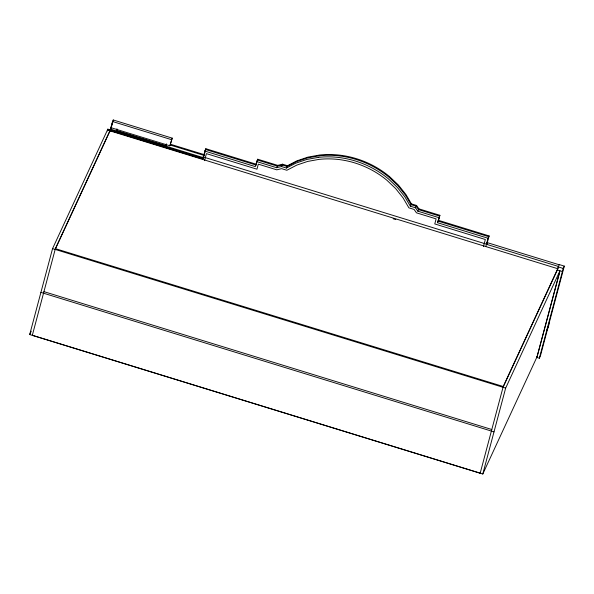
<?xml version="1.0" encoding="UTF-8"?>
<svg xmlns="http://www.w3.org/2000/svg" width="594" height="594" viewBox="0 0 594 594"><rect width="100%" height="100%" fill="white"/><g stroke="black" fill="none" stroke-linecap="round" stroke-linejoin="round"><path stroke-width="0.89" d="M55.175 249.421L110.811 129.202L113.246 119.981L172.215 138.135L169.877 145.805L110.915 127.658M537.303 356.229L482.788 474.019L29.7 334.541L52.562 248.619L107.848 129.15L203.074 158.464L203.43 157.685L110.811 129.202M32.314 335.343L55.383 248.641L109.897 130.851L557.759 268.718L503.244 386.508L480.175 473.21M107.373 130.94L107.848 129.15M109.69 131.63L109.897 130.851M110.09 130.725L113.246 119.981M166.201 144.973L165.852 145.723L116.498 130.532L116.951 128.816M165.852 145.723L166.357 143.837M169.877 145.805L172.215 138.135M202.554 159.244L205.821 148.715L256.37 164.278L256.014 165.05L205.457 149.488L203.074 158.464M203.861 156.059L205.821 148.715M204.529 160.684L206.408 153.631L256.964 169.193L258.308 164.144L276.789 169.832L281.623 168.651L286.857 170.263L296.77 165.102L307.595 161.442L319.075 159.363A82.536 72.624 24.8 0 1 386.894 180.249L395.619 188.536L403.007 197.802L408.88 207.826L414.107 209.437L416.461 212.83L436.115 218.882L434.771 223.931L485.328 239.493L483.449 246.547M389.389 176.477A84.86 74.673 24.8 0 0 319.661 155.012L307.855 157.143L296.725 160.907L287.481 165.719L282.551 164.196L277.717 165.377L257.714 159.222L255.294 166.602L204.737 151.039M256.014 165.05L257.358 160.001L277.361 166.157L282.195 164.976L287.125 166.491L296.369 161.679L307.492 157.915L319.297 155.784M257.269 160.907L257.714 159.222M437.459 222.683L438.535 220.352L489.092 235.915L488.016 238.246L437.459 222.683L439.887 215.303L418.911 208.843L416.557 205.45L411.427 203.876L405.947 194.528L398.359 185.001L389.397 176.477M438.535 220.352L439.887 215.303M485.781 246.562L488.016 238.246M486.753 244.127L487.162 242.597L559.14 264.753M486.909 244.119L489.092 235.915M482.788 474.019L505.657 388.097L559.949 270.775L536.879 357.477L539.33 358.234L540.414 355.888L564.3 266.112L559.236 264.553L557.328 269.966L562.399 271.525M559.689 272.097L536.879 357.477M539.33 358.234L563.216 268.458L564.3 266.112M546.591 330.643L548.529 326.448L548.997 323.255M116.498 130.532L116.84 129.774M29.7 334.541L31.259 331.177M123.062 134.467L123.663 133.16M256.638 161.553L276.641 167.708L277.717 165.377M276.641 167.708L281.474 166.528L282.551 164.196M281.474 166.528L286.405 168.043L287.481 165.719M438.803 217.627L417.827 211.174L415.481 207.781L410.35 206.2L411.427 203.876M415.481 207.781L416.557 205.45M417.827 211.174L418.911 208.843M488.58 237.838L488.223 238.61L488.736 236.694L438.179 221.131L439.523 216.075L418.547 209.623L416.194 206.229L411.07 204.648L405.591 195.307L398.002 185.781L389.033 177.25A84.86 74.673 24.8 0 0 319.297 155.791M487.526 241.817L486.389 244.268L558.367 266.424L557.551 269.498L503.036 387.288M286.405 168.043L295.649 163.231L306.779 159.467L318.577 157.336M171.51 139.664L112.541 121.51L110.105 130.732L107.492 129.923M170.582 144.283L204.239 154.64M170.233 145.033L203.891 155.39L203.17 156.942L486.441 244.149M558.152 266.892L563.216 268.458M107.588 129.707L202.814 159.014M393.131 218.748L395.79 219.565M55.383 248.641L503.244 386.508M52.562 248.619L505.657 388.097M43.941 291.639L491.802 429.514M40.912 292.397L494.008 431.875M32.47 335.335L480.331 473.203M410.35 206.2L404.87 196.859L397.282 187.333L388.32 178.801A84.86 74.673 24.8 0 0 318.577 157.343M548.507 324.807L548.529 326.448"/></g></svg>
